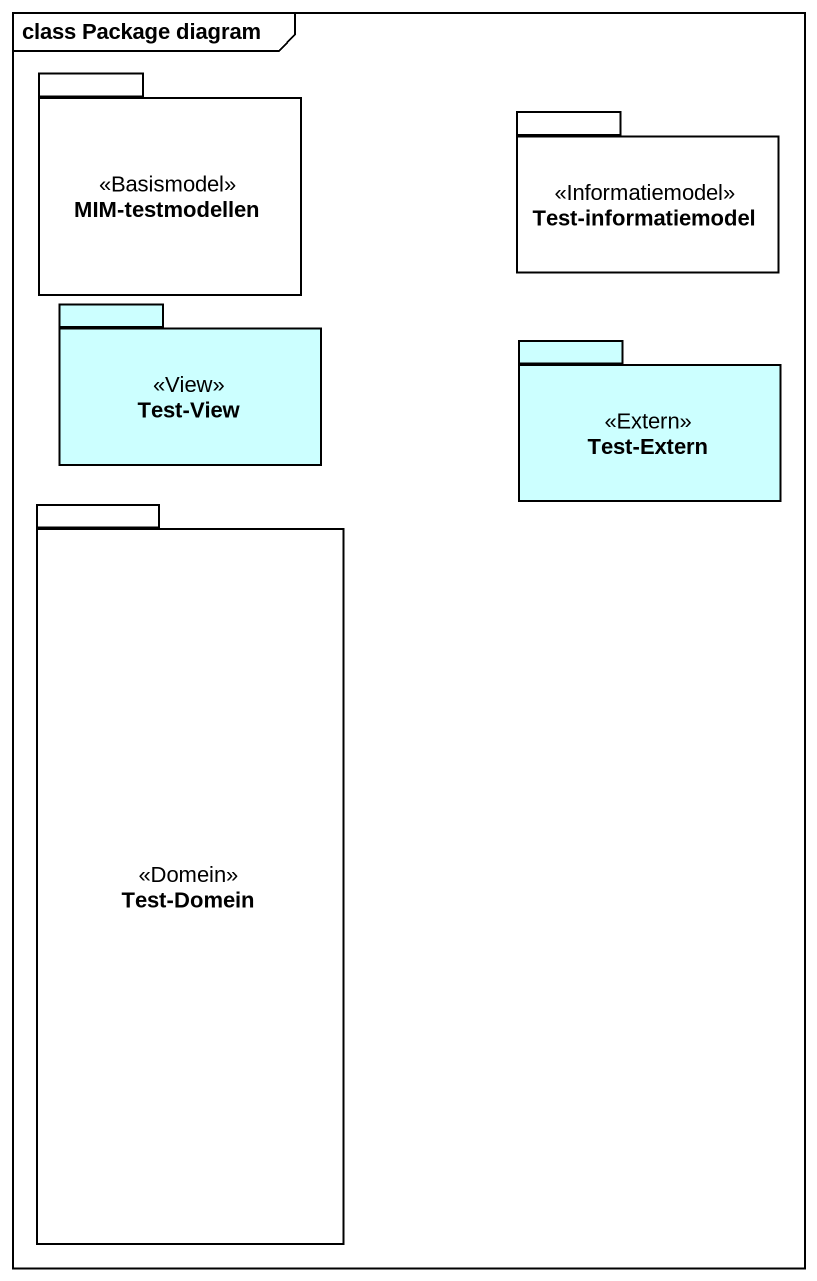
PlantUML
@startuml
mainframe class Package diagram
package "MIM-testmodellen" as MIM_testmodellen <<Basismodel>> {
}
package "Test-informatiemodel" as Test_informatiemodel <<Informatiemodel>> {
}
package "Test-View" as Test_View <<View>> #CCFFFF {
}
package "Test-Extern" as Test_Extern <<Extern>> #CCFFFF {
}
package "Test-Domein" as Test_Domein <<Domein>> {
}
@enduml
